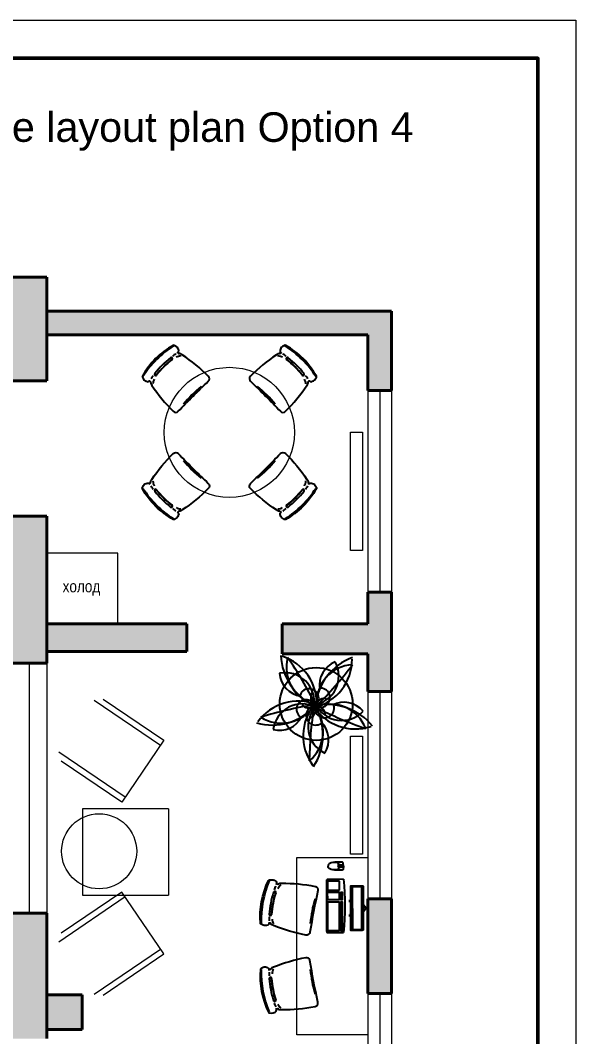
# Model space of a CAD drawing. Header units: millimetres. Extents: x -113694 to 67403, y -186630 to 63734.
# Drawn here: x -11747 to -7051, y -181784 to -173191 of the extents above; entities that cross this region are included whole.
import ezdxf

# ---------------------------------------------------------------- set-up
doc = ezdxf.new("R2010")
doc.units = ezdxf.units.MM
doc.linetypes.add('ACAD_ISO03W100', pattern=[30, 12, -18])
doc.linetypes.add('DASHED2', pattern=[0.375, 0.25, -0.125])
for name, color, linetype, lineweight in [('0.5', 7, 'Continuous', 50), ('01 прерыпистая', 150, 'ACAD_ISO03W100', 20), ('LEST', 32, 'Continuous', 15), ('MEBLEA', 5, 'Continuous', 18), ('STEN', 7, 'Continuous', 40)]:
    doc.layers.add(name, color=color, linetype=linetype, lineweight=lineweight)
doc.layers.add('B-FURNITURE', color=22, linetype='Continuous')
doc.layers.add('mebel', color=5, linetype='Continuous')
doc.layers.add('mobilier st', color=7, linetype='Continuous', lineweight=25, true_color=0xb5f6ac)
doc.styles.get("Standard").update_dxf_attribs({"font": 'arial.ttf'})

# ---------------------------------------------------------------- blocks, each defined once
blk = doc.blocks.new('Comp 01')
at = {"layer": 'B-FURNITURE'}
for points in [[(49359.9, 83983.4), (49729.9, 83983.4)], [(49359.9, 83983.4), (49359.9, 83973.6)], [(49724.5, 83969.9), (49724.5, 83888.6), (49365.2, 83888.6), (49365.2, 83969.9)], [(49729.9, 83983.4), (49729.9, 83973.6)], [(49473.4, 83866.9), (49492.7, 83866.9)], [(49597, 83866.9), (49616.4, 83866.9)]]:
    blk.add_lwpolyline(points, dxfattribs=at)
for points in [[(49359.9, 83973.6), (49729.9, 83973.6), (49729.9, 83873.6), (49359.9, 83873.6)], [(49363.6, 83969.9), (49726.2, 83969.9), (49726.2, 83886.9), (49363.6, 83886.9)]]:
    blk.add_lwpolyline(points, close=True, dxfattribs=at)
at = {"layer": 'B-FURNITURE', "ltscale": 600}
for points in [[(49789.2, 83815.1), (49789.2, 83681.1, -0.414214), (49779.2, 83671.1), (49349.2, 83671.1, -0.414214), (49339.2, 83681.1), (49339.2, 83815.1)], [(49900.9, 83815.2), (49873.2, 83811.8, 0.305342), (49868, 83807.3), (49866.3, 83758.2, 0.129908), (49880.5, 83695.3, 0.287576), (49900.9, 83684.3, 0.554561)], [(49900.9, 83815.2), (49928.6, 83811.8, -0.305342), (49933.8, 83807.3), (49935.6, 83758.2, -0.129908), (49921.3, 83695.3, -0.287576), (49900.9, 83684.3, -0.554561)]]:
    blk.add_lwpolyline(points, format="xyb", dxfattribs=at)
at = {"layer": 'B-FURNITURE', "color": 253, "ltscale": 600}
for points in [[(49598.9, 83788.7), (49598.9, 83803.1), (49353.5, 83803.1), (49353.5, 83788.7)], [(49353.5, 83788.7), (49598.9, 83788.7)], [(49353.5, 83780.1), (49353.5, 83680.7), (49598.9, 83680.7)], [(49353.5, 83780.1), (49598.9, 83780.1)], [(49598.9, 83680.7), (49598.9, 83780.1)], [(49680.8, 83788.7), (49680.8, 83803.1), (49615.2, 83803.1), (49615.2, 83788.7)], [(49615.2, 83788.7), (49680.8, 83788.7)], [(49615.2, 83780.1), (49680.8, 83780.1)], [(49615.2, 83780.1), (49615.2, 83680.7), (49680.8, 83680.7)], [(49680.8, 83680.7), (49680.8, 83780.1)], [(49774.8, 83680.7), (49697, 83680.7), (49697, 83780.1)], [(49697, 83780.1), (49774.8, 83780)], [(49774.8, 83780), (49774.8, 83680.7)]]:
    blk.add_lwpolyline(points, dxfattribs=at)
for points in [[(49868, 83807.3, -0.060586), (49869.3, 83725.8, 1.11092)], [(49934, 83807.3, 0.060586), (49932.7, 83725.8, -1.11092)], [(49896.3, 83772.2, 0.218143), (49871.1, 83765.5, -2.120989)], [(49905.7, 83772.2, -0.218143), (49930.8, 83765.5, 2.120989)]]:
    blk.add_lwpolyline(points, format="xyb", dxfattribs=at)
at = {"layer": 'B-FURNITURE', "ltscale": 600}
blk.add_arc((49564.2, 81540.6), 2285.5, 84.35039, 95.64961, dxfattribs=at)
at = {"layer": 'B-FURNITURE'}
for start_param, end_param in [(5.879736, 6.686635), (7.484941, 7.521351), (5.045019, 5.08143)]:
    blk.add_ellipse((49544.9, 83802.8), major_axis=(0, 196.3), ratio=0.385319, start_param=start_param, end_param=end_param, dxfattribs=at)
at = {"layer": 'B-FURNITURE', "color": 253, "ltscale": 600}
for centre, major_axis, ratio in [((49900.9, 83791.5), (0, 23.7), 0.333544), ((49901, 83793.9), (0, 10.5), 0.431937)]:
    blk.add_ellipse(centre, major_axis=major_axis, ratio=ratio, dxfattribs=at)
at = {"layer": 'B-FURNITURE'}
for points in [[(49493.7, 83873.6), (49493.4, 83871.4), (49493, 83869.2), (49492.7, 83866.9)], [(49597, 83866.9), (49596.7, 83869.2), (49596.4, 83871.4), (49596, 83873.6)]]:
    blk.add_open_spline(points, degree=3, dxfattribs=at)
blk = doc.blocks.new('z_11')
blk.add_circle((23.6, 531.3), 307.9)
for centre, radius, start, end in [((214.7, 965.3), 491.8, 182.71954, 246.01244), ((-391.3, 536), 418.5, 356.30106, 72.4309), ((92.5, 840.2), 321.6, 165.10216, 256.7123), ((-2925.9, -966.8), 3301.9, 26.90326, 34.9112), ((-33.2, 767.6), 247.4, 278.90326, 28.75671), ((-91.6, 908.3), 418.5, 284.30106, 0.4309), ((503.9, 464.6), 491.8, 110.71954, 174.01244), ((347.2, 542.1), 321.6, 93.10216, 184.7123), ((-2304.1, 2854.4), 3301.9, 314.90326, 322.9112), ((261, 691.3), 210, 111.57797, 189.51753), ((-239.4, 548.1), 247.4, 350.90326, 100.75671), ((-76, 804.3), 210, 183.57797, 261.51753), ((-37, 578.7), 81.4, 222.08208, 159.82012), ((58.5, 584.5), 81.4, 150.08208, 87.82012), ((-350.9, 844.9), 491.8, 254.71954, 318.01244), ((-129.9, 136), 418.5, 68.30106, 144.4309), ((-269.7, 690.1), 321.6, 237.10216, 328.7123), ((516.1, -2739), 3301.9, 98.90326, 106.9112), ((-94.5, 284.2), 247.4, 62.90326, 172.75671), ((-61, 486.2), 81.4, 294.08208, 231.82012), ((331.4, 261), 418.5, 140.30106, 216.4309), ((19.6, 434.7), 81.4, 6.08208, 303.82012), ((201.4, 340.5), 247.4, 134.90326, 244.75671), ((1.4, 508.2), 15.4, 30.01244, 106.83722), ((-411.2, 269.9), 491.8, 326.71954, 30.01244), ((17.9, 500.9), 15.4, 102.01244, 178.83722), ((93.5, 495.5), 81.4, 78.08208, 15.82012), ((30, 514.3), 15.4, 174.01244, 250.83722), ((3.3, 526.2), 15.4, 318.01244, 34.83722), ((117.1, 34.8), 491.8, 38.71954, 102.01244), ((21, 530), 15.4, 246.01244, 322.83722), ((142.4, 207.8), 321.6, 21.10216, 112.7123), ((239.3, 639.2), 247.4, 206.90326, 316.75671), ((257.6, 335.9), 210, 39.57797, 117.51753), ((-238.9, 299.3), 321.6, 309.10216, 40.7123), ((3265.3, -13), 3301.9, 170.90326, 178.9112), ((355, 738.3), 418.5, 212.30106, 288.4309), ((1522.2, 3443.9), 3301.9, 242.90326, 250.9112), ((-287.6, 518.8), 210, 255.57797, 333.51753), ((-81.4, 229.3), 210, 327.57797, 45.51753)]:
    blk.add_arc(centre, radius, start, end)

msp = doc.modelspace()

# ---------------------------------------------------------------- hatches: boundary and pattern name
at = {"layer": 'MEBLEA'}
h = msp.add_hatch(color=256, dxfattribs=at)
h.set_gradient(color1=(147, 149, 152), color2=(147, 149, 152), tint=1)
h.paths.add_polyline_path([(-11521.5, -183118.8), (-11821.5, -183118.8), (-11821.5, -183700.8), (-14143, -183700.8), (-15043, -183704.7), (-15444, -183706.4), (-15444, -183706), (-15456.6, -183700.8), (-16464.5, -183700.8), (-16892.5, -183700.8), (-17492.5, -183700.8), (-17492.5, -182195.8), (-17792.5, -182195.8), (-17792.5, -183695.8), (-18277.5, -183695.8), (-23273.5, -183695.8), (-23273.5, -183322.5), (-23273.5, -183240.8), (-23573.5, -183240.8), (-23573.5, -183995.8), (-11521.5, -183995.8)])
h.paths.add_polyline_path([(-17492.5, -175762.8), (-17392.5, -175762.8), (-17392.5, -175362.8), (-17792.5, -175362.8), (-17792.5, -181165.8), (-20965.5, -181165.8), (-20965.5, -181465.8), (-19284.1, -181465.8), (-17492.5, -181465.8)])
h.paths.add_polyline_path([(-20965.5, -181165.8), (-23573.5, -181165.8), (-23573.5, -181920.8), (-23273.5, -181920.8), (-23273.5, -181465.8), (-20965.5, -181465.8)])
h.paths.add_polyline_path([(-11521.5, -175362.8), (-16607.5, -175362.8), (-16607.5, -175762.8), (-16361.5, -175762.8), (-16361.5, -176696.1), (-16261.5, -176696.1), (-16261.5, -175605.8), (-14406.5, -175605.8), (-14406.5, -177190.8), (-14046.5, -177190.8), (-14046.5, -175614.8), (-12610.2, -175614.8), (-12610.2, -175612.3), (-12011.4, -175614.8), (-11821.5, -175614.8), (-11821.5, -176238.8), (-11521.5, -176238.8)])
h.paths.add_polyline_path([(-16261.5, -177609.8), (-16261.5, -177396.1), (-16345.5, -177396.1), (-16361.5, -177396.1), (-16361.5, -178059.8), (-16261.5, -178059.8)])
h.paths.add_polyline_path([(-13446.5, -178059.8), (-16361.5, -178059.8), (-16361.5, -178159.8), (-15811.5, -178159.8), (-13446.5, -178159.8), (-13446.5, -178119.8)])
h.paths.add_polyline_path([(-15711.5, -178159.8), (-15811.5, -178159.8), (-15811.5, -179059.8), (-15811.5, -179159.8), (-15711.5, -179159.8)])
h.paths.add_polyline_path([(-14046.5, -177190.8), (-14146.5, -177190.8), (-14146.5, -178059.8), (-14046.5, -178059.8)])
h.paths.add_polyline_path([(-15811.5, -179059.8), (-16361.5, -179059.8), (-16361.5, -179159.8), (-15811.5, -179159.8)])
h.paths.add_polyline_path([(-15811.5, -180227.8), (-16361.5, -180227.8), (-16361.5, -180327.8), (-15811.5, -180327.8)])
h.paths.add_polyline_path([(-15711.5, -180227.8), (-15811.5, -180227.8), (-15811.5, -180327.8), (-15811.5, -181227.8), (-15711.5, -181227.8)])
h.paths.add_polyline_path([(-11521.5, -180740.8), (-11821.5, -180740.8), (-11821.5, -181227.8), (-16361.5, -181227.8), (-16361.5, -181327.8), (-11821.5, -181327.8), (-11821.5, -181799.8), (-11521.5, -181799.8)])
h.paths.add_polyline_path([(-11821.5, -178059.8), (-11946.5, -178059.8), (-11946.5, -178159.8), (-11821.5, -178159.8)])
h.paths.add_polyline_path([(-11521.5, -177383.8), (-11821.5, -177383.8), (-11821.5, -178159.8), (-11821.5, -178626.8), (-11521.5, -178626.8)])
h.paths.add_polyline_path([(-10338.5, -178294.8), (-11521.5, -178294.8), (-11521.5, -178526.8), (-10338.5, -178526.8)])
h.paths.add_polyline_path([(-8607.5, -175649.8), (-11521.5, -175649.8), (-11521.5, -175849.8), (-8807.5, -175849.8), (-8807.5, -176319.8), (-8607.5, -176319.8)])
h.paths.add_polyline_path([(-8607.5, -178026.8), (-8807.5, -178026.8), (-8807.5, -178294.8), (-9532.5, -178294.8), (-9532.5, -178546.9), (-8807.5, -178546.9), (-8807.5, -178865.9), (-8607.5, -178865.9)])
h.paths.add_polyline_path([(-8607.5, -180617.9), (-8807.5, -180617.9), (-8807.5, -181417.9), (-8607.5, -181417.9)])
h.paths.add_polyline_path([(-8607.5, -183210.9), (-8807.5, -183210.9), (-8807.5, -183602.9), (-11521.5, -183602.9), (-11521.5, -183802.9), (-8607.5, -183802.9)])
h.paths.add_polyline_path([(-11224.5, -181430.8), (-11521.5, -181430.8), (-11521.5, -181722.8), (-11224.5, -181722.8)])
h.paths.add_polyline_path([(-16261.5, -182195.8), (-17492.5, -182195.8), (-17492.5, -182295.8), (-17331.4, -182295.8), (-16261.5, -182295.8)])

# ---------------------------------------------------------------- linework, layer by layer
at = {"layer": '0.5', "linetype": 'ByBlock', "lineweight": 50}
msp.add_lwpolyline([(-24776.7, -173511.1), (-7370.7, -173511.1), (-7370.7, -186309.6), (-24776.7, -186309.6), (-24776.7, -173511.1)], dxfattribs=at)
at = {"layer": '01 прерыпистая', "color": 7, "linetype": 'ByBlock', "ltscale": 5, "true_color": 0xffffff}
msp.add_lwpolyline([(-26056.6, -173191.1), (-7050.8, -173191.1), (-7050.8, -186629.6), (-26056.6, -186629.6), (-26056.6, -173191.1)], dxfattribs=at)
at = {"layer": 'LEST'}
for p, q in [((-8807.5, -176319.8), (-8807.5, -178026.8)), ((-8707.5, -176319.8), (-8707.5, -178026.8)), ((-8607.5, -176319.8), (-8607.5, -178026.8)), ((-11671.5, -178626.8), (-11671.5, -180740.8)), ((-11521.5, -178626.8), (-11521.5, -180740.8)), ((-8807.5, -178865.9), (-8807.5, -180617.9)), ((-8707.5, -178865.9), (-8707.5, -180617.9)), ((-8607.5, -178865.9), (-8607.5, -180617.9)), ((-8807.5, -181417.9), (-8807.5, -183210.9)), ((-8707.5, -181417.9), (-8707.5, -183210.9)), ((-8607.5, -181417.9), (-8607.5, -183210.9))]:
    msp.add_line(p, q, dxfattribs=at)
at = {"layer": 'mebel', "linetype": 'Continuous', "lineweight": 13}
for p, q in [((-11123.4, -178937.9), (-10560.6, -179319.6)), ((-11045.7, -178930.2), (-10532.5, -179278.2)), ((-10532.5, -179278.2), (-10887.2, -179801.3)), ((-10859.1, -179759.9), (-11421.9, -179378.2)), ((-10887.2, -179801.3), (-11400.4, -179453.3)), ((-10859.1, -180602.3), (-11421.9, -180984)), ((-10887.2, -180561), (-11400.4, -180908.9)), ((-10532.5, -181084), (-10887.2, -180561)), ((-11123.4, -181424.3), (-10560.6, -181042.7)), ((-11045.7, -181432), (-10532.5, -181084))]:
    msp.add_line(p, q, dxfattribs=at)
at = {"layer": 'mebel'}
for points in [[(-10705.2, -176226, 0.097016), (-10690.8, -176238.7, 0.061801), (-10672.9, -176246.5, 0.217427), (-10654.1, -176240.1), (-10644.5, -176247, 0.139898), (-10645.8, -176252.3, 0.092124), (-10641.8, -176265.3, 0.027034), (-10634.7, -176277.2, 0.047681), (-10454, -176496.8, 0.421772), (-10411.1, -176496.3, -0.01197), (-10157.5, -176242.8, 0.421772), (-10157.1, -176199.8, 0.047681), (-10376.7, -176019.2, 0.027034), (-10388.6, -176012, 0.092124), (-10401.5, -176008, 0.139898), (-10406.9, -176009.4), (-10413.8, -175999.8, 0.217427), (-10407.4, -175981, 0.061801), (-10415.2, -175963, 0.097016), (-10427.9, -175948.6), (-10445.4, -175939.1, 0.259618), (-10455.1, -175939.2, 0.135594), (-10714.7, -176198.8, 0.259618), (-10714.8, -176208.5)], [(-9530, -175948.6, 0.097016), (-9542.8, -175963, 0.061801), (-9550.5, -175981, 0.217427), (-9544.2, -175999.8), (-9551, -176009.4, 0.139898), (-9556.4, -176008, 0.092124), (-9569.3, -176012, 0.027034), (-9581.2, -176019.2, 0.047681), (-9800.9, -176199.8, 0.421772), (-9800.4, -176242.8, -0.01197), (-9546.9, -176496.3, 0.421772), (-9503.9, -176496.8, 0.047681), (-9323.2, -176277.2, 0.027034), (-9316.1, -176265.3, 0.092124), (-9312.1, -176252.3, 0.139898), (-9313.5, -176247), (-9303.8, -176240.1, 0.217427), (-9285.1, -176246.5, 0.061801), (-9267.1, -176238.7, 0.097016), (-9252.7, -176226), (-9243.2, -176208.5, 0.259618), (-9243.2, -176198.8, 0.135594), (-9502.8, -175939.2, 0.259618), (-9512.6, -175939.1)], [(-10705.2, -177123.8, -0.097016), (-10690.8, -177111.1, -0.061801), (-10672.9, -177103.3, -0.217427), (-10654.1, -177109.7), (-10644.5, -177102.8, -0.139898), (-10645.8, -177097.5, -0.092124), (-10641.8, -177084.6, -0.027034), (-10634.7, -177072.6, -0.047681), (-10454, -176853, -0.421772), (-10411.1, -176853.5, 0.01197), (-10157.5, -177107, -0.421772), (-10157.1, -177150, -0.047681), (-10376.7, -177330.6, -0.027034), (-10388.6, -177337.8, -0.092124), (-10401.5, -177341.8, -0.139898), (-10406.9, -177340.4), (-10413.8, -177350.1, -0.217427), (-10407.4, -177368.8, -0.061801), (-10415.2, -177386.8, -0.097016), (-10427.9, -177401.2), (-10445.4, -177410.7, -0.259618), (-10455.1, -177410.6, -0.135594), (-10714.7, -177151, -0.259618), (-10714.8, -177141.3)], [(-9530, -177401.2, -0.097016), (-9542.8, -177386.8, -0.061801), (-9550.5, -177368.8, -0.217427), (-9544.2, -177350.1), (-9551, -177340.4, -0.139898), (-9556.4, -177341.8, -0.092124), (-9569.3, -177337.8, -0.027034), (-9581.2, -177330.6, -0.047681), (-9800.9, -177150, -0.421772), (-9800.4, -177107, 0.01197), (-9546.9, -176853.5, -0.421772), (-9503.9, -176853, -0.047681), (-9323.2, -177072.6, -0.027034), (-9316.1, -177084.6, -0.092124), (-9312.1, -177097.5, -0.139898), (-9313.5, -177102.8), (-9303.8, -177109.7, -0.217427), (-9285.1, -177103.3, -0.061801), (-9267.1, -177111.1, -0.097016), (-9252.7, -177123.8), (-9243.2, -177141.3, -0.259618), (-9243.2, -177151, -0.135594), (-9502.8, -177410.6, -0.259618), (-9512.6, -177410.7)], [(-9619.4, -180456.9, -0.097016), (-9600.8, -180461.7, -0.061801), (-9584.3, -180472.2, -0.217427), (-9579.1, -180491.3), (-9568, -180495.5, -0.139898), (-9564.3, -180491.3, -0.092124), (-9551.4, -180487.4, -0.027034), (-9537.5, -180486.6, -0.047681), (-9254.3, -180512.8, -0.421772), (-9230.6, -180548.7, 0.01197), (-9298.1, -180900.8, -0.421772), (-9333.4, -180925.3, -0.047681), (-9606.2, -180844.9, -0.027034), (-9618.8, -180839.1, -0.092124), (-9629.4, -180830.6, -0.139898), (-9631.3, -180825.4), (-9643.1, -180825.2, -0.217427), (-9655, -180840.9, -0.061801), (-9674.3, -180844.6, -0.097016), (-9693.3, -180842.1), (-9711, -180833.1, -0.259618), (-9716.4, -180825, -0.135594), (-9647.3, -180464.4, -0.259618), (-9639.3, -180458.9)], [(-9619.4, -181584.9, 0.097016), (-9600.8, -181580.2, 0.061801), (-9584.3, -181569.6, 0.217427), (-9579.1, -181550.6), (-9568, -181546.4, 0.139898), (-9564.3, -181550.6, 0.092124), (-9551.4, -181554.5, 0.027034), (-9537.5, -181555.3, 0.047681), (-9254.3, -181529, 0.421772), (-9230.6, -181493.2, -0.01197), (-9298.1, -181141.1, 0.421772), (-9333.4, -181116.5, 0.047681), (-9606.2, -181196.9, 0.027034), (-9618.8, -181202.8, 0.092124), (-9629.4, -181211.3, 0.139898), (-9631.3, -181216.5), (-9643.1, -181216.7, 0.217427), (-9655, -181200.9, 0.061801), (-9674.3, -181197.3, 0.097016), (-9693.3, -181199.7), (-9711, -181208.8, 0.259618), (-9716.4, -181216.9, 0.135594), (-9647.3, -181577.5, 0.259618), (-9639.3, -181583)]]:
    msp.add_lwpolyline(points, format="xyb", close=True, dxfattribs=at)
for points in [[(-9548.6, -176011.4, 0.079153), (-9551, -176009.4, 0.079153)], [(-10642.4, -176244.5, 0.079153), (-10644.5, -176247, 0.079153)], [(-10642.4, -177105.3, -0.079153), (-10644.5, -177102.8, -0.079153)], [(-9548.6, -177338.4, -0.079153), (-9551, -177340.4, -0.079153)], [(-9568.9, -180498.5, -0.079153), (-9568, -180495.5, -0.079153)], [(-9568.9, -181543.4, 0.079153), (-9568, -181546.4, 0.079153)]]:
    msp.add_lwpolyline(points, format="xyb", dxfattribs=at)
for centre, radius, start, end in [((-9979, -176674.8), 870.4, 122.91782, 147.08218), ((-9978.9, -176674.8), 870.4, 32.91782, 57.08218), ((-9934.9, -176719), 865.4, 128.68916, 141.31084), ((-9934.9, -176719), 847.8, 128.68916, 141.31084), ((-9934.9, -176719), 845.4, 128.68916, 141.31084), ((-10469.6, -176051.3), 10, 308.68916, 128.68916), ((-10471.1, -176049.4), 10, 308.68916, 31.68352), ((-10234.5, -176324), 369.5, 122.13434, 127.30121), ((-10381.9, -176124.7), 96.9, 94.4982, 119.36162), ((-10431.1, -175983.4), 23.8, 300.73933, 316.71765), ((-10401.8, -176018.1), 10.1, 120.39731, 138.50003), ((-9576, -176124.7), 96.9, 60.63838, 85.5018), ((-9526.8, -175983.4), 23.8, 223.28235, 239.26067), ((-9723.5, -176324), 369.5, 52.69879, 57.86566), ((-9488.3, -176051.3), 10, 51.31084, 231.31084), ((-9486.8, -176049.4), 10, 148.31648, 231.31084), ((-10023, -176719), 845.4, 38.68916, 51.31084), ((-10023, -176719), 847.8, 38.68916, 51.31084), ((-10023, -176719), 865.4, 38.68916, 51.31084), ((-10670.5, -176222.8), 23.8, 313.28235, 329.26067), ((-10329.9, -176419.4), 369.5, 142.69879, 147.86566), ((-10529.2, -176272), 96.9, 150.63838, 175.5018), ((-10602.6, -176184.3), 10, 141.31084, 321.31084), ((-10604.5, -176182.7), 10, 238.31648, 321.31084), ((-9355.4, -176184.3), 10, 218.68916, 38.68916), ((-9353.5, -176182.7), 10, 218.68916, 301.68352), ((-9428.8, -176272), 96.9, 4.4982, 29.36162), ((-9628.1, -176419.4), 369.5, 32.13434, 37.30121), ((-9287.5, -176222.8), 23.8, 210.73933, 226.71765), ((-9579.3, -177074.6), 1013, 128.99312, 141.00688), ((-10378.6, -177074.6), 1013, 38.99312, 51.00688), ((-9322.2, -176252.1), 10.1, 30.39731, 48.50003), ((-9579.3, -176275.3), 1013, 218.99312, 231.00688), ((-10378.6, -176275.3), 1013, 308.99312, 321.00688), ((-10529.2, -177077.9), 96.9, 184.4982, 209.36162), ((-9428.8, -177077.9), 96.9, 330.63838, 355.5018), ((-9979, -176675), 870.4, 212.91782, 237.08218), ((-10670.5, -177127), 23.8, 30.73933, 46.71765), ((-10329.9, -176930.4), 369.5, 212.13434, 217.30121), ((-10602.6, -177165.5), 10, 38.68916, 218.68916), ((-9934.9, -176630.9), 865.4, 218.68916, 231.31084), ((-10604.5, -177167.1), 10, 38.68916, 121.68352), ((-9934.9, -176630.9), 847.8, 218.68916, 231.31084), ((-9934.9, -176630.9), 845.4, 218.68916, 231.31084), ((-9978.9, -176675), 870.4, 302.91782, 327.08218), ((-10023, -176630.9), 845.4, 308.68916, 321.31084), ((-10023, -176630.9), 847.8, 308.68916, 321.31084), ((-10023, -176630.9), 865.4, 308.68916, 321.31084), ((-9355.4, -177165.5), 10, 321.31084, 141.31084), ((-9353.5, -177167.1), 10, 58.31648, 141.31084), ((-9628.1, -176930.4), 369.5, 322.69879, 327.86566), ((-9322.2, -177097.7), 10.1, 311.49997, 329.60269), ((-9287.5, -177127), 23.8, 133.28235, 149.26067), ((-10469.6, -177298.5), 10, 231.31084, 51.31084), ((-10471.1, -177300.4), 10, 328.31648, 51.31084), ((-10234.5, -177025.8), 369.5, 232.69879, 237.86566), ((-10381.9, -177225.1), 96.9, 240.63838, 265.5018), ((-10431.1, -177366.4), 23.8, 43.28235, 59.26067), ((-10401.8, -177331.7), 10.1, 221.49997, 239.60269), ((-9576, -177225.1), 96.9, 274.4982, 299.36162), ((-9526.8, -177366.4), 23.8, 120.73933, 136.71765), ((-9723.5, -177025.8), 369.5, 302.13434, 307.30121), ((-9488.3, -177298.5), 10, 128.68916, 308.68916), ((-9486.8, -177300.4), 10, 128.68916, 211.68352), ((-8840.4, -180806.1), 870.4, 157.05908, 181.22344), ((-9248.7, -180659.1), 369.5, 156.2756, 161.44246), ((-9602.6, -180487.5), 23.8, 334.88058, 350.8589), ((-9482.6, -180576.9), 96.9, 128.63945, 153.50287), ((-8779.1, -180817.8), 865.4, 162.83041, 175.4521), ((-8779.1, -180817.8), 847.8, 162.83041, 175.4521), ((-8779.1, -180817.8), 845.4, 162.83041, 175.4521), ((-9596.3, -180565.3), 10, 342.83041, 162.83041), ((-9598.7, -180564.6), 10, 342.83041, 65.82478), ((-8285.2, -180912.6), 1013, 163.13438, 175.14814), ((-9274.1, -180791.6), 369.5, 176.84005, 182.00692), ((-9631.8, -180750), 10, 175.4521, 355.4521), ((-9634.2, -180749.8), 10, 272.45773, 355.4521), ((-9521.8, -180781.4), 96.9, 184.77964, 209.64306), ((-9666.3, -180820), 23.8, 347.42361, 3.40193), ((-9621.2, -180824.8), 10.1, 165.64122, 183.74395), ((-8840.4, -181235.8), 870.4, 178.77656, 202.94092), ((-9666.3, -181221.9), 23.8, 356.59807, 12.57639), ((-9621.2, -181217.1), 10.1, 176.25605, 194.35878), ((-9521.8, -181260.5), 96.9, 150.35694, 175.22036), ((-8285.2, -181129.3), 1013, 184.85186, 196.86562), ((-9274.1, -181250.3), 369.5, 177.99308, 183.15995), ((-9631.8, -181291.9), 10, 4.5479, 184.5479), ((-8779.1, -181224), 865.4, 184.5479, 197.16959), ((-9634.2, -181292.1), 10, 4.5479, 87.54227), ((-8779.1, -181224), 847.8, 184.5479, 197.16959), ((-8779.1, -181224), 845.4, 184.5479, 197.16959), ((-9596.3, -181476.5), 10, 197.16959, 17.16959), ((-9598.7, -181477.3), 10, 294.17522, 17.16959), ((-9248.7, -181382.8), 369.5, 198.55754, 203.7244), ((-9602.6, -181554.3), 23.8, 9.1411, 25.11942), ((-9482.6, -181465), 96.9, 206.49713, 231.36055)]:
    msp.add_arc(centre, radius, start, end, dxfattribs=at)
at = {"layer": 'MEBLEA'}
for points in [[(-8953.9, -176673.3), (-8853.9, -176673.3), (-8853.9, -177673.3), (-8953.9, -177673.3), (-8953.9, -176673.3)], [(-8953.9, -179241.9), (-8853.9, -179241.9), (-8853.9, -180241.9), (-8953.9, -180241.9), (-8953.9, -179241.9)], [(-8953.9, -179241.9), (-8853.9, -179241.9), (-8853.9, -180241.9), (-8953.9, -180241.9), (-8953.9, -179241.9)], [(-9407.5, -180267.9), (-8807.5, -180267.9), (-8807.5, -181767.9), (-9407.5, -181767.9), (-9407.5, -180267.9)]]:
    msp.add_lwpolyline(points, dxfattribs=at)
msp.add_lwpolyline([(-11521.5, -178294.8), (-10921.5, -178294.8), (-10921.5, -177694.8), (-11521.5, -177694.8)], close=True, dxfattribs=at)
at = {"layer": 'MEBLEA', "linetype": 'DASHED2'}
msp.add_lwpolyline([(-10491.5, -179857.8), (-11221.5, -179857.8), (-11221.5, -180587.8), (-10491.5, -180587.8)], close=True, dxfattribs=at)
at = {"layer": 'MEBLEA'}
for centre, radius in [((-9979, -176674.9), 550), ((-11080.1, -180216.4), 317.3)]:
    msp.add_circle(centre, radius, dxfattribs=at)
at = {"layer": 'STEN'}
for p, q in [((-16607.5, -175362.8), (-11521.5, -175362.8)), ((-11521.5, -176238.8), (-11521.5, -175362.8)), ((-11521.5, -175649.8), (-8607.5, -175649.8)), ((-8607.5, -175649.8), (-8607.5, -176319.8)), ((-11521.5, -175849.8), (-8807.5, -175849.8)), ((-8807.5, -175849.8), (-8807.5, -176319.8)), ((-11821.5, -176238.8), (-11521.5, -176238.8)), ((-8807.5, -176319.8), (-8607.5, -176319.8)), ((-11821.5, -177383.8), (-11521.5, -177383.8)), ((-11521.5, -177383.8), (-11521.5, -178626.8)), ((-8807.5, -178294.8), (-8807.5, -178026.8)), ((-8807.5, -178026.8), (-8607.5, -178026.8)), ((-8607.5, -178865.9), (-8607.5, -178026.8)), ((-11521.5, -178294.8), (-10338.5, -178294.8)), ((-10338.5, -178294.8), (-10338.5, -178526.8)), ((-9532.5, -178294.8), (-9532.5, -178546.9)), ((-9532.5, -178294.8), (-8807.5, -178294.8)), ((-11521.5, -178526.8), (-10338.5, -178526.8)), ((-9532.5, -178546.9), (-8807.5, -178546.9)), ((-8807.5, -178546.9), (-8807.5, -178865.9)), ((-11821.5, -178626.8), (-11521.5, -178626.8)), ((-8807.5, -178865.9), (-8607.5, -178865.9)), ((-8807.5, -180617.9), (-8607.5, -180617.9)), ((-8807.5, -180617.9), (-8807.5, -181417.9)), ((-8607.5, -180617.9), (-8607.5, -181417.9)), ((-11821.5, -180740.8), (-11521.5, -180740.8)), ((-11521.5, -180740.8), (-11521.5, -181799.8)), ((-11521.5, -181430.8), (-11224.5, -181430.8)), ((-11224.5, -181430.8), (-11224.5, -181722.8)), ((-8807.5, -181417.9), (-8607.5, -181417.9)), ((-11224.5, -181722.8), (-11521.5, -181722.8))]:
    msp.add_line(p, q, dxfattribs=at)

# ---------------------------------------------------------------- block references
at = {"layer": 'mebel', "linetype": 'Continuous', "lineweight": 13}
msp.add_blockref('z_11', (-9268.2, -179502.3), dxfattribs=at)
at = {"layer": 'mobilier st', "xscale": -1, "rotation": 270.137400949289}
msp.add_blockref('Comp 01', (-92709.2, -230443.6), dxfattribs=at)

# ---------------------------------------------------------------- texts
msp.add_text('Furniture layout plan Option 4', height=250).set_placement((-13021.1, -174218.6))
at = {"layer": 'mebel', "linetype": 'Continuous', "lineweight": 13, "insert": (-11388.9, -177926.7), "char_height": 100, "attachment_point": 1}
msp.add_mtext_dynamic_manual_height_columns('{\\fArial Narrow|b0|i0|c204|p34;холод}', width=2930.267, gutter_width=12.5, heights=[0], dxfattribs=at)

doc.saveas('drawing.dxf')
